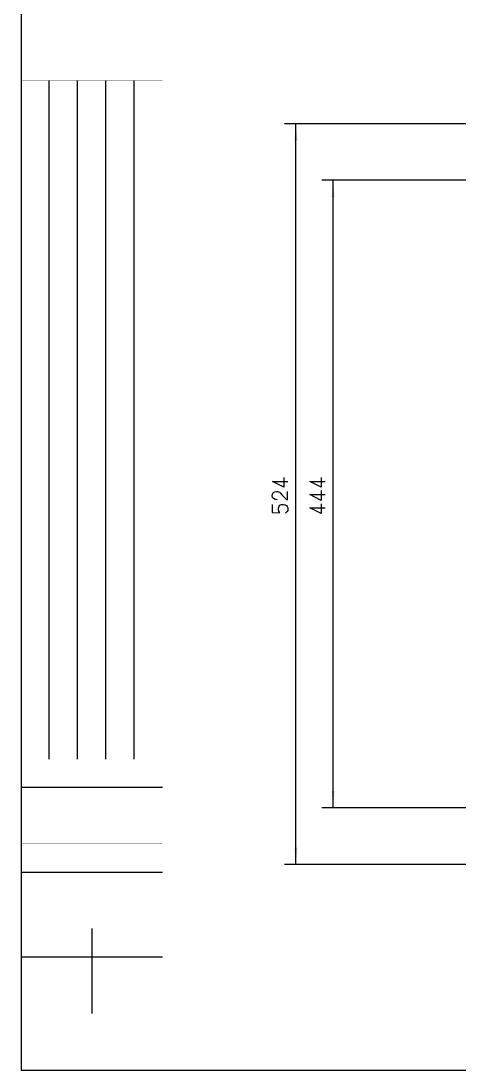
# Model space of a CAD drawing. Extents: x 0 to 2376, y 0 to 3364.
# Drawn here: x 0 to 310, y 0 to 742 of the extents above; entities that cross this region are included whole.
import ezdxf

# ---------------------------------------------------------------- set-up
doc = ezdxf.new("R2010")
doc.units = 0
doc.header["$MEASUREMENT"] = 0
for name, color, linetype in [('6', 7, 'Continuous'), ('8', 7, 'Continuous'), ('9', 7, 'Continuous')]:
    doc.layers.add(name, color=color, linetype=linetype)

# ---------------------------------------------------------------- blocks, each defined once
blk = doc.blocks.new('BLKENT18')
at = {"layer": '6', "color": 1, "linetype": 'Continuous'}
for p, q in [((362.894, 629.413), (212.79, 629.413)), ((220.79, 185.413), (220.79, 629.413)), ((360.471, 185.413), (212.79, 185.413))]:
    blk.add_line(p, q, dxfattribs=at)
at = {"layer": '6', "color": 2, "linetype": 'Continuous'}
for p, q in [((212.278, 412.267), (204.326, 416.366)), ((204.326, 416.366), (215.19, 416.366)), ((212.278, 419.185), (212.278, 412.267)), ((212.278, 409.851), (212.278, 402.934)), ((212.278, 402.934), (204.326, 407.033)), ((204.326, 407.033), (215.19, 407.033)), ((212.278, 393.6), (204.326, 397.7)), ((204.326, 397.7), (215.19, 397.7)), ((212.278, 400.518), (212.278, 393.6))]:
    blk.add_line(p, q, dxfattribs=at)
at = {"layer": '6', "color": 1, "linetype": 'Continuous'}
for points in [[(220.79, 629.413), (221.836, 617.458), (219.744, 617.458)], [(220.79, 185.413), (219.744, 197.367), (221.836, 197.367)]]:
    blk.add_solid(points, dxfattribs=at)
blk = doc.blocks.new('BLKENT19')
at = {"layer": '6', "color": 1, "linetype": 'Continuous'}
for p, q in [((357.291, 669.413), (186.46, 669.413)), ((194.46, 145.413), (194.46, 669.413)), ((347.017, 145.413), (186.46, 145.413))]:
    blk.add_line(p, q, dxfattribs=at)
at = {"layer": '6', "color": 2, "linetype": 'Continuous'}
for p, q in [((185.948, 412.267), (177.996, 416.366)), ((177.996, 416.366), (188.86, 416.366)), ((185.948, 419.185), (185.948, 412.267)), ((178.164, 408.058), (178.556, 408.534)), ((178.556, 408.534), (179.004, 408.863)), ((179.004, 408.863), (179.452, 409.083)), ((179.452, 409.083), (180.684, 409.339)), ((180.684, 409.339), (181.356, 409.266)), ((181.356, 409.266), (182.14, 409.119)), ((182.14, 409.119), (182.868, 408.68)), ((182.868, 408.68), (183.26, 408.277)), ((183.26, 408.277), (184.492, 406.887)), ((188.58, 403.3), (188.58, 409.339)), ((177.772, 406.155), (177.94, 407.399)), ((177.996, 405.093), (177.772, 406.155)), ((177.94, 407.399), (178.164, 408.058)), ((178.724, 404.251), (177.996, 405.093)), ((179.676, 403.666), (178.724, 404.251)), ((181.188, 403.3), (179.676, 403.666)), ((184.492, 406.887), (185.836, 405.423)), ((185.836, 405.423), (186.844, 404.434)), ((186.844, 404.434), (187.572, 403.885)), ((187.572, 403.885), (188.58, 403.3)), ((177.716, 400.006), (177.716, 394.442)), ((177.716, 394.442), (183.036, 394.149)), ((182.14, 397.517), (182.588, 398.908)), ((182.14, 396.455), (182.14, 397.517)), ((182.42, 395.357), (182.14, 396.455)), ((183.036, 394.149), (182.42, 395.357)), ((182.588, 398.908), (183.148, 399.566)), ((183.148, 399.566), (183.652, 399.823)), ((183.652, 399.823), (184.324, 399.969)), ((184.324, 399.969), (185.444, 400.042)), ((185.444, 400.042), (186.564, 399.932)), ((186.564, 399.932), (187.18, 399.713)), ((187.236, 394.149), (186.9, 393.93)), ((187.18, 399.713), (187.74, 399.383)), ((187.628, 394.332), (187.236, 394.149)), ((188.356, 395.211), (187.628, 394.332)), ((187.74, 399.383), (188.356, 398.651)), ((188.356, 398.651), (188.748, 397.736)), ((188.636, 395.87), (188.356, 395.211)), ((188.748, 396.419), (188.636, 395.87)), ((188.748, 397.736), (188.748, 396.419))]:
    blk.add_line(p, q, dxfattribs=at)
at = {"layer": '6', "color": 1, "linetype": 'Continuous'}
for points in [[(194.46, 669.413), (195.506, 657.458), (193.414, 657.458)], [(194.46, 145.413), (193.414, 157.367), (195.506, 157.367)]]:
    blk.add_solid(points, dxfattribs=at)
blk = doc.blocks.new('BLKENT83')
at = {"layer": '8', "color": 15, "linetype": 'Continuous'}
for p, q in [((0, 3364), (0, 0)), ((0, 0), (2376, 0))]:
    blk.add_line(p, q, dxfattribs=at)
at = {"layer": '8', "color": 7, "linetype": 'Continuous', "const_width": 0.03}
for points in [[(100, 3324), (100, 40)], [(100, 40), (2336, 40)]]:
    blk.add_lwpolyline(points, dxfattribs=at)
blk = doc.blocks.new('BLKENT187')
at = {"layer": '9', "color": 1, "linetype": 'Continuous'}
for p, q in [((20, 220), (20, 700)), ((40, 220), (40, 700)), ((60, 220), (60, 700)), ((80, 220), (80, 700)), ((0, 200), (100, 200)), ((0, 140), (100, 140)), ((50, 100), (50, 40)), ((0, 80), (100, 80))]:
    blk.add_line(p, q, dxfattribs=at)
at = {"layer": '9', "color": 7, "linetype": 'Continuous', "const_width": 0.03}
for points in [[(100, 700), (0, 700)], [(100, 620), (0, 620)], [(100, 540), (0, 540)], [(100, 380), (0, 380)], [(100, 300), (0, 300)], [(100, 220), (0, 220)], [(0, 220), (100, 220)], [(0, 160), (100, 160)], [(0, 100), (100, 100)], [(0, 40), (100, 40)]]:
    blk.add_lwpolyline(points, dxfattribs=at)
blk = doc.blocks.new('BLKENT172')
at = {"layer": '9'}
blk.add_blockref('BLKENT187', (0, 0), dxfattribs=at)

msp = doc.modelspace()

# ---------------------------------------------------------------- block references
at = {"layer": '6'}
for name in ['BLKENT83', 'BLKENT172', 'BLKENT19', 'BLKENT18']:
    msp.add_blockref(name, (0, 0), dxfattribs=at)

doc.saveas('drawing.dxf')
